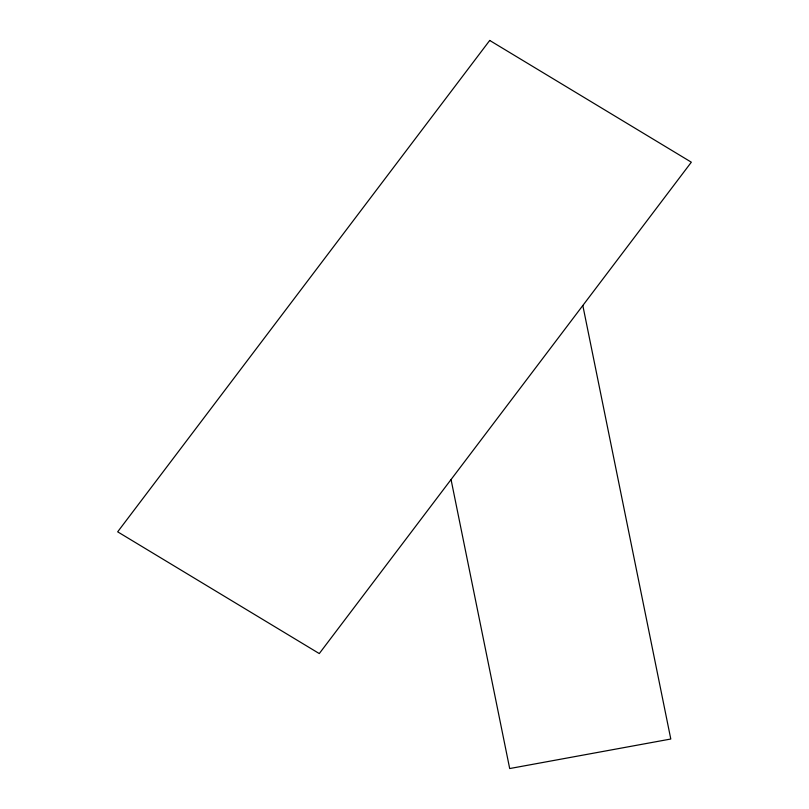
<?xml version="1.0" encoding="UTF-8"?>
<svg xmlns="http://www.w3.org/2000/svg" width="809" height="809" viewBox="0 0 809 809"><rect width="100%" height="100%" fill="white"/><g stroke="black" fill="none" stroke-linecap="round" stroke-linejoin="round"><path stroke-width="1.21" d="M582.824 305.509L670.792 739.021L509.69 768.55L451.048 479.535M489.718 40.45L117.669 531.826L319.282 653.571L691.331 162.194L489.718 40.45"/></g></svg>
